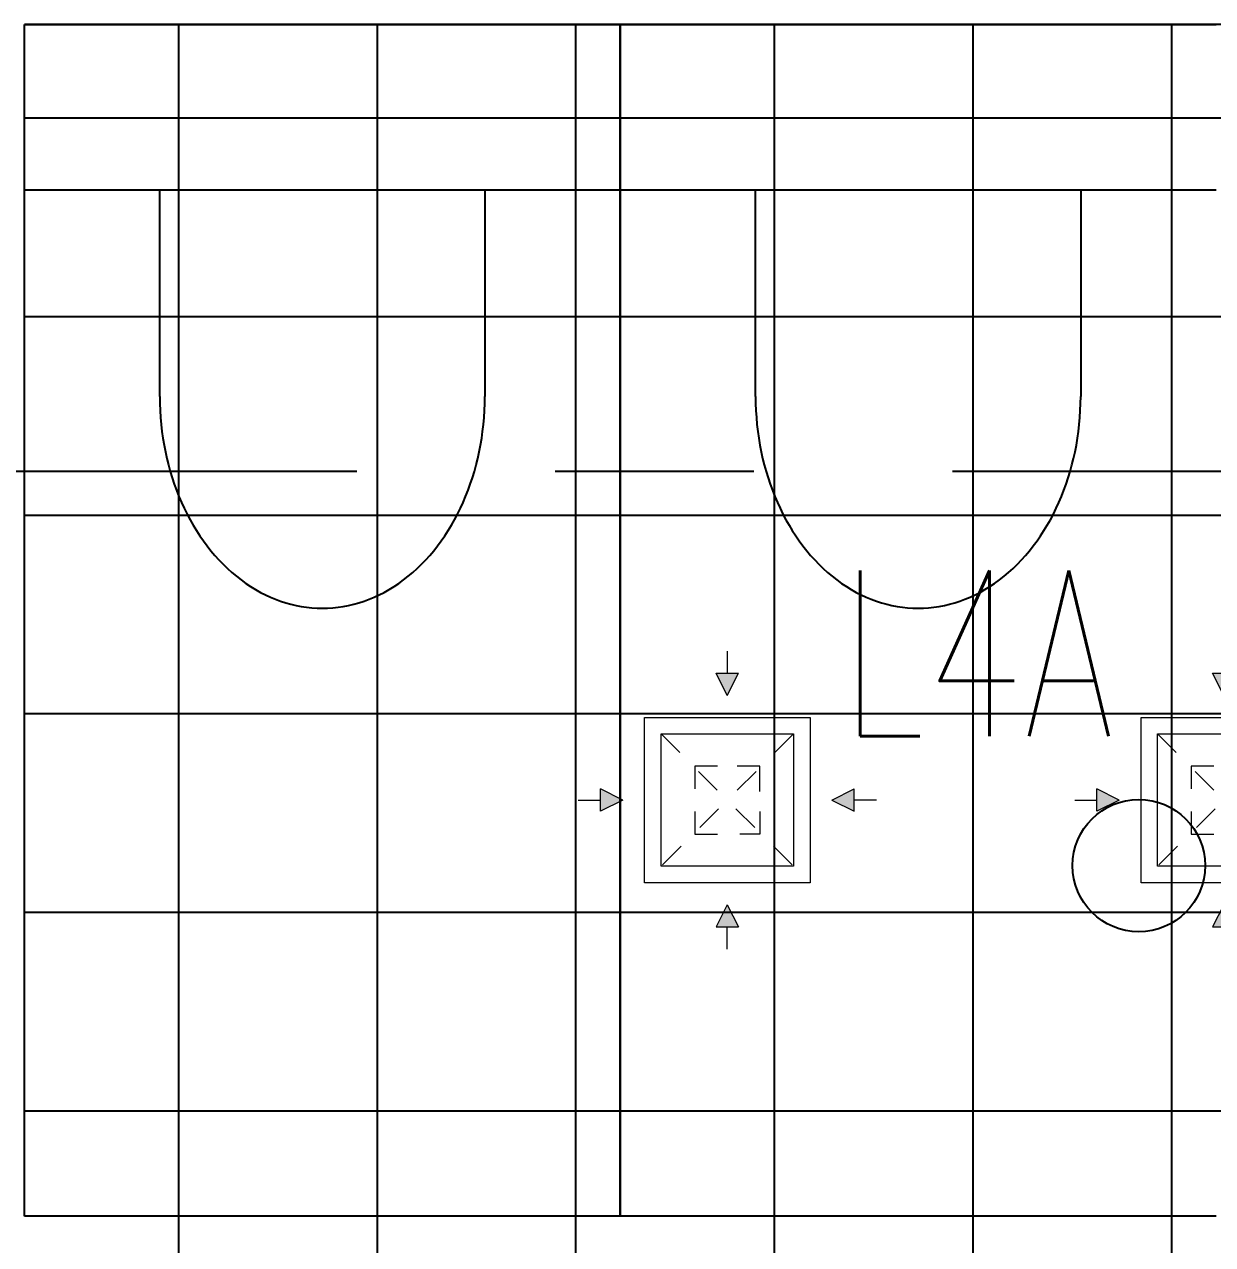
# Model space of a CAD drawing. Header units: millimetres. Extents: x -92759 to 184353, y -15225 to 86714.
# Drawn here: x -38608 to -36813, y 43773 to 45616 of the extents above; entities that cross this region are included whole.
import ezdxf

# ---------------------------------------------------------------- set-up
doc = ezdxf.new("R2010")
doc.units = ezdxf.units.MM
for name, pattern in [('Aligning Line', [3.2004, 1.6002, -1.6002]), ('HIDDEN', [0.375, 0.25, -0.125]), ('IDA - Grid Line', [2100, 1200, -300, 300, -300])]:
    doc.linetypes.add(name, pattern=pattern)
for name, color, linetype in [('0-1', 9, 'Continuous'), ('A-_DETA----_E-2', 9, 'Continuous'), ('A-_FLORPATT_H-1', 9, 'Continuous'), ('A-_WALLPRTN_E', 8, 'Continuous'), ('E-_LITG _ CKT -DB', 1, 'HIDDEN'), ('E-legend', 1, 'Continuous'), ('M-ACMV_FCU', 5, 'Continuous')]:
    doc.layers.add(name, color=color, linetype=linetype)
doc.layers.add('A-_DETA----_E-6', color=7, linetype='Continuous', true_color=0x969696)
doc.layers.add('S-_ANOTGRID_E-1', color=9, linetype='IDA - Grid Line', true_color=0x808080)
doc.layers.add('M-ACMV_EAG', color=7, linetype='Continuous', lineweight=25, true_color=0x999900)
doc.styles.add('Simplex', font='simplex_.ttf', dxfattribs={"width": 0.7, "height": 450})

# ---------------------------------------------------------------- blocks, each defined once
blk = doc.blocks.new('A$Cb2bf8f38')
at = {"layer": 'A-_FLORPATT_H-1'}
h = blk.add_hatch(dxfattribs=at)
h.set_pattern_fill('FP_6', color=256, style=0, pattern_type=2)
h.set_pattern_definition([(0, (4525, 13375), (0, 300), []), (90, (4525, 13375), (-300, 2e-14), [])])
h.paths.add_polyline_path([(2425, 9025), (5225, 9025), (5225, 9950), (5375, 9950), (5375, 9025), (7175, 9025), (7174, 12075), (6975, 12075), (6975, 12725), (7175, 12725), (7175, 13075), (4325, 13075), (4325, 11275), (4175, 11275), (4175, 13075), (3002, 13075), (3002, 12039), (2957, 12039), (2957, 13075), (2425, 13075), (2426, 12725), (2925, 12725), (2925, 12075), (2425, 12075), (2425, 9042.7)])
at = {"layer": 'A-_DETA----_E-2'}
for p, q in [((4325, 13075), (5225, 13075)), ((4325, 11275), (4325, 13075)), ((4325, 13075), (5225, 13075)), ((4325, 11275), (4325, 13075)), ((4325, 13075), (5225, 13075)), ((4325, 11275), (4325, 13075)), ((5020.6, 13075), (4529.4, 13075)), ((5020.6, 13075), (4529.4, 13075)), ((5020.6, 13075), (4529.4, 13075)), ((5225, 13075), (6125, 13075)), ((5225, 11275), (5225, 13075)), ((5225, 13075), (5225, 11275)), ((5225, 13075), (6125, 13075)), ((5225, 11275), (5225, 13075)), ((5225, 13075), (5225, 11275)), ((5225, 13075), (6125, 13075)), ((5225, 11275), (5225, 13075)), ((5225, 13075), (5225, 11275)), ((5920.6, 13075), (5429.4, 13075)), ((5920.6, 13075), (5429.4, 13075)), ((5920.6, 13075), (5429.4, 13075)), ((4325, 12825), (5225, 12825)), ((4325, 12825), (5225, 12825)), ((4325, 12825), (5225, 12825)), ((4529.4, 12513.1), (4529.4, 12825)), ((4529.4, 12513.1), (4529.4, 12825)), ((4529.4, 12513.1), (4529.4, 12825)), ((5020.6, 12825), (5020.6, 12513.1)), ((5020.6, 12825), (5020.6, 12513.1)), ((5020.6, 12825), (5020.6, 12513.1)), ((5225, 12825), (6125, 12825)), ((5225, 12825), (6125, 12825)), ((5225, 12825), (6125, 12825)), ((5429.4, 12513.1), (5429.4, 12825)), ((5429.4, 12513.1), (5429.4, 12825)), ((5429.4, 12513.1), (5429.4, 12825)), ((5920.6, 12825), (5920.6, 12513.1)), ((5920.6, 12825), (5920.6, 12513.1)), ((5920.6, 12825), (5920.6, 12513.1)), ((5225, 11275), (4325, 11275)), ((5225, 11275), (4325, 11275)), ((5225, 11275), (4325, 11275)), ((6125, 11275), (5225, 11275)), ((6125, 11275), (5225, 11275)), ((6125, 11275), (5225, 11275))]:
    blk.add_line(p, q, dxfattribs=at)
for centre in [(4775, 12513.1), (4775, 12513.1), (4775, 12513.1), (5675, 12513.1), (5675, 12513.1), (5675, 12513.1)]:
    blk.add_ellipse(centre, major_axis=(0, 320), ratio=0.767386, start_param=1.570796, end_param=4.712389, dxfattribs=at)
at = {"layer": 'A-_DETA----_E-6'}
for p, q in [((4325, 13075), (5225, 13075)), ((4325, 11275), (4325, 13075)), ((5020.6, 13075), (4529.4, 13075)), ((5225, 13075), (6125, 13075)), ((5225, 11275), (5225, 13075)), ((5225, 13075), (5225, 11275)), ((5920.6, 13075), (5429.4, 13075)), ((4325, 12825), (5225, 12825)), ((4529.4, 12513.1), (4529.4, 12825)), ((5020.6, 12825), (5020.6, 12513.1)), ((5225, 12825), (6125, 12825)), ((5429.4, 12513.1), (5429.4, 12825)), ((5920.6, 12825), (5920.6, 12513.1)), ((5225, 11275), (4325, 11275)), ((6125, 11275), (5225, 11275))]:
    blk.add_line(p, q, dxfattribs=at)
for centre in [(4775, 12513.1), (5675, 12513.1)]:
    blk.add_ellipse(centre, major_axis=(0, 320), ratio=0.767386, start_param=1.570796, end_param=4.712389, dxfattribs=at)
at = {"layer": 'A-_WALLPRTN_E'}
for p in [(7175, 13075), (4325, 11275)]:
    blk.add_line(p, (4325, 13075), dxfattribs=at)
at = {"layer": 'S-_ANOTGRID_E-1'}
blk.add_line((-38373.1, 12400), (13584.7, 12400), dxfattribs=at)
blk = doc.blocks.new('A$Cccd3aec5')
at = {"layer": 'E-legend', "lineweight": 25}
blk.add_circle((791.8, 170.3), 100, dxfattribs=at)
at = {"layer": 'E-legend', "lineweight": 25, "style": 'Simplex', "width": 0.7}
blk.add_text('L4A', height=250, dxfattribs=at).set_placement((341, 366))
blk = doc.blocks.new('EL_B8_L1_R4')
at = {"layer": 'E-_LITG _ CKT -DB', "ltscale": 0.5}
blk.add_blockref('A$Cccd3aec5', (16009.5, -28924.2), dxfattribs=at)
blk = doc.blocks.new('A$C8e78aa09')
at = {"layer": 'M-ACMV_EAG', "lineweight": 5}
h = blk.add_hatch(color=256, dxfattribs=at)
h.dxf.hatch_style = 1
h.paths.add_polyline_path([(16.8, 191.6), (-16.8, 191.6), (0, 158)])
h = blk.add_hatch(color=256, dxfattribs=at)
h.dxf.hatch_style = 1
h.paths.add_polyline_path([(-191.6, 16.8), (-191.6, -16.8), (-158, 0)])
h = blk.add_hatch(color=256, dxfattribs=at)
h.dxf.hatch_style = 1
h.paths.add_polyline_path([(158, 0), (191.6, -16.8), (191.6, 16.8)])
h = blk.add_hatch(color=256, dxfattribs=at)
h.dxf.hatch_style = 1
h.paths.add_polyline_path([(0, -158), (-16.8, -191.6), (16.8, -191.6)])
for p, q in [((0, 225.2), (0, 191.6)), ((-16.8, 191.6), (16.8, 191.6)), ((0, 158), (-16.8, 191.6)), ((-16.8, 191.6), (16.8, 191.6)), ((0, 158), (16.8, 191.6)), ((-225.2, 0), (-191.6, 0)), ((-191.6, -16.8), (-191.6, 16.8)), ((-158, 0), (-191.6, 16.8)), ((-191.6, -16.8), (-191.6, 16.8)), ((-158, 0), (-191.6, -16.8)), ((158, 0), (191.6, 16.8)), ((158, 0), (191.6, -16.8)), ((191.6, -16.8), (191.6, 16.8)), ((191.6, -16.8), (191.6, 16.8)), ((225.2, 0), (191.6, 0)), ((0, -158), (-16.8, -191.6)), ((0, -158), (16.8, -191.6)), ((-16.8, -191.6), (16.8, -191.6)), ((-16.8, -191.6), (16.8, -191.6)), ((0, -225.2), (0, -191.6))]:
    blk.add_line(p, q, dxfattribs=at)
at = {"layer": 'M-ACMV_EAG', "linetype": 'Aligning Line', "lineweight": 5, "ltscale": 25}
for p, q in [((-100, 100), (100, -100)), ((100, 100), (-100, -100))]:
    blk.add_line(p, q, dxfattribs=at)
at = {"layer": 'M-ACMV_EAG', "lineweight": 5}
for points in [[(-125, 125), (125, 125), (125, -125), (-125, -125)], [(-100, 100), (100, 100), (100, -100), (-100, -100)]]:
    blk.add_lwpolyline(points, close=True, dxfattribs=at)
for points in [[(-14.9, 51.2), (-49.1, 51.2), (-49.1, 17.1)], [(49.1, 12.8), (49.1, 51.2), (14.9, 51.2)], [(-49.1, -17.1), (-49.1, -51.2), (-14.9, -51.2)], [(49.1, -17.1), (49.1, -51.2), (19.2, -51.2)]]:
    blk.add_lwpolyline(points, dxfattribs=at)
blk = doc.blocks.new('ACMV_B8L1_R9')
at = {"layer": 'M-ACMV_EAG', "lineweight": 5}
for p in [(252256.7, -65510), (253006.7, -65510)]:
    blk.add_blockref('A$C8e78aa09', p, dxfattribs=at)

msp = doc.modelspace()

# ---------------------------------------------------------------- block references
at = {"layer": '0-1'}
msp.add_blockref('A$Cb2bf8f38', (-42933, 32541.2), dxfattribs=at)

# ---------------------------------------------------------------- next in the draw order: block references
at = {"color": 0}
msp.add_blockref('EL_B8_L1_R4', (-53725.9, 73099.6), dxfattribs=at)

# ---------------------------------------------------------------- next in the draw order: block references
at = {"layer": 'M-ACMV_FCU', "color": 5}
msp.add_blockref('ACMV_B8L1_R9', (-289803, 109954.6), dxfattribs=at)

doc.saveas('drawing.dxf')
